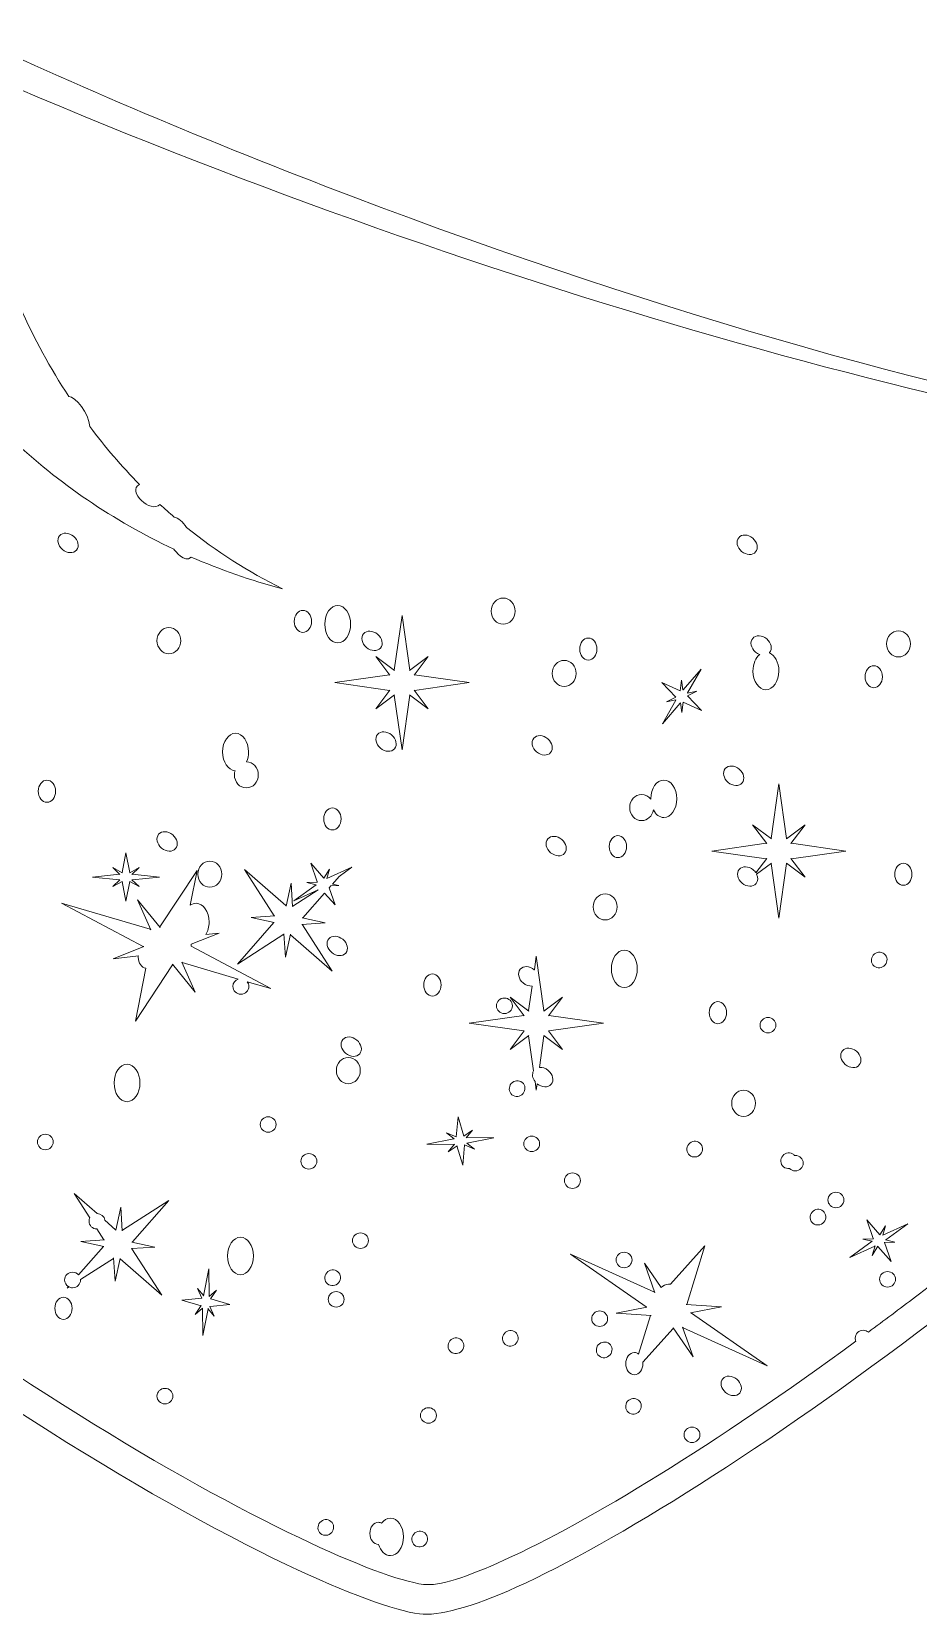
# Model space of a CAD drawing. Header units: millimetres. Extents: x 4 to 54.2, y 0 to 64.9.
# Drawn here: x 21.48 to 38.65, y 0 to 30.71 of the extents above; entities that cross this region are included whole.
import ezdxf

# ---------------------------------------------------------------- set-up
doc = ezdxf.new("R2010")
doc.units = ezdxf.units.MM

msp = doc.modelspace()

# ---------------------------------------------------------------- linework, layer by layer
at = {"color": 18, "linetype": 'Continuous', "lineweight": 9, "true_color": 0x000000}
for points in [[(28.416, 18.24), (28.143, 18.603), (28.507, 18.33), (28.501, 18.339), (28.651, 19.395), (28.801, 18.339), (28.796, 18.33), (29.16, 18.603), (28.886, 18.24), (28.895, 18.245), (29.951, 18.095), (28.895, 17.945), (28.886, 17.951), (29.16, 17.587), (28.796, 17.86), (28.801, 17.851), (28.651, 16.795), (28.501, 17.851), (28.507, 17.86), (28.143, 17.587), (28.416, 17.951), (28.408, 17.945), (27.351, 18.095), (28.408, 18.245), (28.416, 18.24)], [(34.041, 17.935), (34.065, 18.14), (34.093, 17.953), (34.094, 17.957), (34.443, 18.358), (34.183, 17.895), (34.179, 17.893), (34.364, 17.929), (34.179, 17.837), (34.183, 17.837), (34.451, 17.557), (34.097, 17.715), (34.096, 17.719), (34.072, 17.514), (34.043, 17.701), (34.042, 17.696), (33.694, 17.295), (33.954, 17.758), (33.958, 17.761), (33.772, 17.724), (33.957, 17.816), (33.953, 17.816), (33.685, 18.096), (34.04, 17.939), (34.041, 17.935)], [(23.184, 14.379), (23.047, 14.51), (23.229, 14.412), (23.226, 14.415), (23.301, 14.795), (23.376, 14.415), (23.374, 14.412), (23.556, 14.51), (23.419, 14.379), (23.423, 14.381), (23.951, 14.327), (23.423, 14.273), (23.419, 14.275), (23.556, 14.144), (23.374, 14.242), (23.376, 14.239), (23.301, 13.858), (23.226, 14.239), (23.229, 14.242), (23.047, 14.144), (23.184, 14.275), (23.18, 14.273), (22.651, 14.327), (23.18, 14.381), (23.184, 14.379)], [(27.15, 14.018), (26.729, 13.537), (26.719, 13.535), (27.164, 13.438), (26.71, 13.407), (26.72, 13.404), (27.296, 12.507), (26.492, 13.208), (26.491, 13.218), (26.394, 12.774), (26.363, 13.228), (26.36, 13.218), (25.462, 12.642), (26.164, 13.445), (26.174, 13.447), (25.73, 13.544), (26.184, 13.575), (26.174, 13.578), (25.598, 14.476), (26.401, 13.774), (26.403, 13.764), (26.5, 14.208), (26.53, 13.754), (26.534, 13.764), (27.027, 14.081), (26.555, 13.868), (26.985, 14.179), (26.989, 14.18), (26.806, 14.225), (27.012, 14.231), (27.008, 14.232), (26.883, 14.599), (27.138, 14.307), (27.137, 14.303), (27.245, 14.48), (27.193, 14.298), (27.196, 14.302), (27.68, 14.519), (27.43, 14.339), (27.303, 14.193), (27.429, 14.163), (27.272, 14.158), (27.239, 14.119), (27.352, 13.788), (27.15, 14.018)], [(29.659, 9.254), (29.51, 9.371), (29.701, 9.291), (29.698, 9.293), (29.735, 9.679), (29.847, 9.308), (29.845, 9.305), (30.016, 9.42), (29.893, 9.277), (29.897, 9.279), (30.428, 9.277), (29.908, 9.172), (29.903, 9.173), (30.052, 9.056), (29.861, 9.136), (29.864, 9.133), (29.827, 8.747), (29.715, 9.119), (29.717, 9.122), (29.546, 9.006), (29.669, 9.15), (29.665, 9.148), (29.134, 9.15), (29.655, 9.255), (29.659, 9.254)], [(37.762, 7.269), (37.578, 7.314), (37.784, 7.32), (37.781, 7.321), (37.655, 7.688), (37.91, 7.396), (37.91, 7.392), (38.018, 7.569), (37.965, 7.387), (37.968, 7.391), (38.452, 7.609), (38.022, 7.297), (38.017, 7.297), (38.201, 7.252), (37.994, 7.246), (37.998, 7.244), (38.124, 6.877), (37.869, 7.169), (37.869, 7.173), (37.761, 6.997), (37.814, 7.179), (37.811, 7.175), (37.327, 6.957), (37.757, 7.269), (37.762, 7.269)], [(24.772, 6.168), (24.69, 6.357), (24.808, 6.21), (24.807, 6.214), (24.907, 6.735), (24.915, 6.205), (24.912, 6.201), (25.055, 6.325), (24.941, 6.153), (24.944, 6.155), (25.317, 6.047), (24.931, 6.006), (24.928, 6.008), (25.01, 5.819), (24.891, 5.966), (24.893, 5.962), (24.793, 5.441), (24.785, 5.971), (24.788, 5.976), (24.645, 5.851), (24.759, 6.023), (24.756, 6.021), (24.383, 6.129), (24.769, 6.17), (24.772, 6.168)]]:
    msp.add_lwpolyline(points, close=True, dxfattribs=at)
for points, knots in [([(54.172, 47.928), (54.147, 39.231), (54.164, 37.19), (53.847, 24.97), (53.783, 22.513), (52.481, 19.761), (50.482, 17.011), (47.528, 12.945), (43.056, 8.868), (38.944, 5.735), (35.741, 3.293), (32.755, 1.424), (30.875, 0.571), (30.005, 0.176), (29.348, 0.003), (28.991, 0.05), (28.501, 0.114), (27.594, 0.441), (26.407, 1.008), (23.715, 2.295), (19.533, 4.821), (15.533, 8.164), (9.787, 12.966), (4.436, 19.456), (4.333, 26.362), (4.163, 37.85), (4.151, 44.644), (3.986, 53.78), (3.979, 54.192), (4.154, 54.686), (4.515, 55.226), (5.009, 55.967), (5.855, 56.817), (6.993, 57.696), (11.337, 61.049), (19.966, 64.874), (29.029, 64.832), (37.429, 64.794), (46.36, 61.01), (50.958, 57.684), (52.161, 56.813), (53.071, 55.971), (53.607, 55.235), (54, 54.694), (54.196, 54.199), (54.194, 53.784), (54.184, 51.606), (54.177, 49.762), (54.173, 48.146), (54.201, 48.075), (54.2, 47.997), (54.172, 47.928)], [0, 0, 0, 0, 1, 1, 1, 2, 2, 2, 3, 3, 3, 4, 4, 4, 5, 5, 5, 6, 6, 6, 7, 7, 7, 8, 8, 8, 9, 9, 9, 10, 10, 10, 11, 11, 11, 12, 12, 12, 13, 13, 13, 14, 14, 14, 15, 15, 15, 16, 16, 16, 17, 17, 17, 17]), ([(53.375, 29.099), (53.585, 37.82), (53.575, 40.326), (53.597, 47.961), (52.67, 49.071), (44.08, 58.85), (29.09, 58.846), (13.964, 58.842), (5.441, 48.495), (4.658, 47.503), (4.715, 43.135), (4.751, 38.942), (4.809, 33.94), (4.812, 33.941), (4.815, 33.941), (4.819, 33.941), (4.911, 33.941), (4.986, 33.845), (4.986, 33.726), (4.986, 33.608), (4.911, 33.512), (4.819, 33.512), (4.819, 33.512), (4.814, 33.512), (4.814, 33.512), (4.825, 32.589), (4.837, 31.639), (4.849, 30.655), (4.892, 30.767), (4.975, 30.843), (5.069, 30.843), (5.208, 30.843), (5.32, 30.68), (5.32, 30.48), (5.32, 30.28), (5.208, 30.117), (5.069, 30.117), (4.978, 30.117), (4.898, 30.188), (4.854, 30.293), (4.871, 29.045), (4.889, 27.741), (4.909, 26.37), (5.009, 19.619), (10.284, 13.3), (15.902, 8.605), (16.27, 8.298), (16.639, 7.997), (17.009, 7.704), (16.986, 7.759), (16.973, 7.823), (16.973, 7.892), (16.973, 8.092), (17.085, 8.255), (17.224, 8.255), (17.362, 8.255), (17.475, 8.092), (17.475, 7.892), (17.475, 7.695), (17.366, 7.535), (17.231, 7.529), (20.762, 4.757), (24.29, 2.658), (26.656, 1.527), (27.764, 0.997), (28.608, 0.681), (29.066, 0.621), (29.365, 0.581), (29.906, 0.763), (30.637, 1.095), (32.265, 1.834), (34.73, 3.346), (37.445, 5.333), (37.436, 5.352), (37.431, 5.373), (37.431, 5.395), (37.431, 5.478), (37.5, 5.545), (37.586, 5.545), (37.624, 5.545), (37.658, 5.532), (37.685, 5.51), (37.986, 5.732), (38.29, 5.96), (38.596, 6.192), (39.471, 6.86), (40.364, 7.57), (41.254, 8.314), (41.233, 8.34), (41.22, 8.373), (41.22, 8.408), (41.22, 8.491), (41.289, 8.558), (41.374, 8.558), (41.419, 8.558), (41.459, 8.54), (41.487, 8.51), (44.655, 11.18), (47.777, 14.267), (50.016, 17.349), (51.936, 19.991), (53.21, 22.625), (53.271, 24.985), (53.31, 26.494), (53.345, 27.847), (53.374, 29.078), (53.374, 29.078), (52.448, 28.722), (52.448, 28.722), (52.448, 28.722), (52.439, 28.725), (52.439, 28.725), (52.439, 28.725), (52.786, 28.432), (52.786, 28.432), (52.786, 28.432), (52.371, 28.617), (52.371, 28.617), (52.371, 28.617), (52.378, 28.61), (52.378, 28.61), (52.378, 28.61), (52.468, 27.547), (52.468, 27.547), (52.468, 27.547), (52.085, 28.543), (52.085, 28.543), (52.085, 28.543), (52.089, 28.552), (52.089, 28.552), (52.089, 28.552), (51.795, 28.205), (51.795, 28.205), (51.795, 28.205), (51.98, 28.62), (51.98, 28.62), (51.98, 28.62), (51.973, 28.613), (51.973, 28.613), (51.973, 28.613), (50.91, 28.523), (50.91, 28.523), (50.91, 28.523), (51.906, 28.906), (51.906, 28.906), (51.906, 28.906), (51.916, 28.902), (51.916, 28.902), (51.916, 28.902), (51.568, 29.196), (51.568, 29.196), (51.568, 29.196), (51.984, 29.011), (51.984, 29.011), (51.984, 29.011), (51.977, 29.018), (51.977, 29.018), (51.977, 29.018), (51.887, 30.081), (51.887, 30.081), (51.887, 30.081), (52.269, 29.085), (52.269, 29.085), (52.269, 29.085), (52.266, 29.075), (52.266, 29.075), (52.266, 29.075), (52.559, 29.423), (52.559, 29.423), (52.559, 29.423), (52.374, 29.007), (52.374, 29.007), (52.374, 29.007), (52.381, 29.015), (52.381, 29.015), (52.381, 29.015), (53.375, 29.099), (53.375, 29.099)], [0, 0, 0, 0, 1, 1, 1, 2, 2, 2, 3, 3, 3, 4, 4, 4, 5, 5, 5, 6, 6, 6, 7, 7, 7, 8, 8, 8, 9, 9, 9, 10, 10, 10, 11, 11, 11, 12, 12, 12, 13, 13, 13, 14, 14, 14, 15, 15, 15, 16, 16, 16, 17, 17, 17, 18, 18, 18, 19, 19, 19, 20, 20, 20, 21, 21, 21, 22, 22, 22, 23, 23, 23, 24, 24, 24, 25, 25, 25, 26, 26, 26, 27, 27, 27, 28, 28, 28, 29, 29, 29, 30, 30, 30, 31, 31, 31, 32, 32, 32, 33, 33, 33, 34, 34, 34, 35, 35, 35, 36, 36, 36, 37, 37, 37, 38, 38, 38, 39, 39, 39, 40, 40, 40, 41, 41, 41, 42, 42, 42, 43, 43, 43, 44, 44, 44, 45, 45, 45, 46, 46, 46, 47, 47, 47, 48, 48, 48, 49, 49, 49, 50, 50, 50, 51, 51, 51, 52, 52, 52, 53, 53, 53, 54, 54, 54, 55, 55, 55, 56, 56, 56, 57, 57, 57, 58, 58, 58, 59, 59, 59, 59]), ([(17.221, 31.419), (14.736, 32.622), (12.49, 33.864), (10.65, 35.092), (6.186, 38.068), (6.12, 39.771), (6.196, 40.418), (6.325, 41.512), (7.577, 41.728), (7.828, 41.79), (7.971, 41.825), (9.614, 41.738), (9.876, 41.621), (8.768, 41.493), (7.547, 41.481), (7.168, 40.481), (6.518, 38.771), (10.628, 35.505), (17.226, 32.12), (17.229, 32.213), (17.234, 32.307), (17.24, 32.4), (17.161, 32.525), (17.212, 32.648), (17.262, 32.706), (17.472, 35.152), (18.436, 36.985), (18.614, 37.324), (18.53, 37.62), (18.726, 38.105), (19.171, 38.275), (20.679, 40.598), (22.932, 42.321), (25.513, 43.205), (25.571, 43.283), (25.95, 43.798), (26.602, 43.522), (26.875, 43.589), (27.152, 43.646), (27.431, 43.694), (27.431, 43.694), (27.329, 43.947), (27.329, 43.947), (27.329, 43.947), (27.456, 43.784), (27.456, 43.784), (27.455, 43.795), (27.454, 43.806), (27.454, 43.817), (27.454, 43.936), (27.529, 44.032), (27.622, 44.032), (27.714, 44.032), (27.789, 43.936), (27.789, 43.817), (27.789, 43.793), (27.786, 43.77), (27.78, 43.749), (27.87, 43.762), (27.961, 43.774), (28.051, 43.784), (28.438, 43.4), (28.717, 43.648), (28.599, 43.837), (28.599, 43.837), (28.667, 43.842), (28.667, 43.842), (28.667, 43.842), (28.659, 43.95), (28.659, 43.95), (28.659, 43.95), (28.656, 43.941), (28.656, 43.941), (28.656, 43.941), (28.458, 43.813), (28.458, 43.813), (28.346, 43.805), (28.236, 43.795), (28.125, 43.784), (28.125, 43.784), (28.46, 44.168), (28.46, 44.168), (28.46, 44.168), (28.47, 44.169), (28.47, 44.169), (28.47, 44.169), (28.026, 44.266), (28.026, 44.266), (28.026, 44.266), (28.48, 44.297), (28.48, 44.297), (28.48, 44.297), (28.47, 44.3), (28.47, 44.3), (28.47, 44.3), (27.894, 45.198), (27.894, 45.198), (27.894, 45.198), (28.697, 44.496), (28.697, 44.496), (28.697, 44.496), (28.699, 44.486), (28.699, 44.486), (28.699, 44.486), (28.796, 44.93), (28.796, 44.93), (28.796, 44.93), (28.826, 44.476), (28.826, 44.476), (28.826, 44.476), (28.829, 44.486), (28.829, 44.486), (28.829, 44.486), (29.727, 45.062), (29.727, 45.062), (29.727, 45.062), (29.025, 44.259), (29.025, 44.259), (29.025, 44.259), (29.015, 44.257), (29.015, 44.257), (29.015, 44.257), (29.46, 44.16), (29.46, 44.16), (29.46, 44.16), (29.006, 44.13), (29.006, 44.13), (29.006, 44.13), (29.016, 44.127), (29.016, 44.127), (29.016, 44.127), (29.182, 43.867), (29.182, 43.867), (29.654, 43.88), (30.129, 43.865), (30.606, 43.823), (30.612, 43.839), (30.621, 43.854), (30.633, 43.868), (30.687, 43.933), (30.783, 43.943), (30.847, 43.89), (30.877, 43.864), (30.894, 43.83), (30.898, 43.793), (31.403, 43.736), (31.91, 43.647), (32.416, 43.525), (32.411, 43.566), (32.423, 43.609), (32.452, 43.644), (32.507, 43.709), (32.603, 43.719), (32.667, 43.666), (32.728, 43.614), (32.736, 43.522), (32.687, 43.457), (32.687, 43.457), (32.697, 43.454), (32.697, 43.454), (32.697, 43.454), (32.685, 43.455), (32.685, 43.455), (32.685, 43.455), (32.682, 43.451), (32.682, 43.451), (32.659, 43.424), (32.63, 43.407), (32.599, 43.399), (32.552, 43.412), (32.505, 43.425), (32.458, 43.438), (32.45, 43.447), (32.442, 43.456), (32.436, 43.467), (31.53, 43.499), (30.621, 43.404), (29.73, 43.193), (28.996, 43.02), (28.275, 42.768), (27.578, 42.445), (27.345, 42.009), (27.048, 41.827), (26.585, 41.927), (26.494, 41.873), (26.403, 41.819), (26.312, 41.763), (26.094, 41.407), (25.724, 41.344), (25.665, 41.334), (25.598, 41.286), (25.53, 41.237), (25.463, 41.188), (25.604, 40.833), (25.12, 40.445), (24.799, 40.663), (24.214, 40.168), (23.667, 39.615), (23.169, 39.011), (23.136, 39.106), (23.051, 39.011), (22.986, 38.927), (22.908, 38.826), (22.967, 38.432), (22.697, 38.404), (22.502, 38.137), (22.315, 37.86), (22.139, 37.576), (22.409, 37.294), (22.244, 36.626), (21.561, 36.544), (21.228, 35.883), (20.947, 35.184), (20.724, 34.453), (20.99, 33.868), (20.624, 33.979), (20.593, 33.993), (20.424, 33.358), (20.306, 32.722), (20.234, 32.09), (20.073, 31.737), (19.98, 31.268), (19.956, 30.781), (22.319, 29.669), (24.918, 28.566), (27.672, 27.52), (39.937, 22.863), (50.663, 21.109), (51.611, 23.605), (52.512, 25.975), (44.274, 31.331), (32.941, 35.852), (35.075, 35.002), (38.303, 33.643), (41.716, 31.889), (42.107, 31.687), (50.045, 27.765), (51.544, 24.826), (52.315, 23.313), (51.361, 21.961), (46.152, 22.428), (39.499, 23.024), (28.733, 26.262), (19.964, 30.149), (19.998, 29.685), (20.097, 29.241), (20.26, 28.905), (20.354, 28.189), (20.506, 27.49), (20.712, 26.816), (20.779, 26.878), (21.359, 25.529), (21.252, 25.368), (21.522, 24.762), (21.837, 24.184), (22.194, 23.64), (22.32, 23.636), (22.584, 23.312), (22.602, 23.058), (22.899, 22.661), (23.22, 22.286), (23.562, 21.936), (23.313, 21.81), (23.786, 21.36), (23.961, 21.548), (24.052, 21.465), (24.143, 21.384), (24.236, 21.304), (24.313, 21.287), (24.402, 21.213), (24.477, 21.103), (25.051, 20.639), (25.672, 20.239), (26.333, 19.914), (25.72, 20.077), (25.13, 20.283), (24.566, 20.528), (24.435, 20.401), (24.249, 20.655), (24.231, 20.68), (23.052, 21.234), (21.992, 21.963), (21.074, 22.824), (21.24, 23.186), (21.069, 23.368), (20.786, 23.103), (20.648, 23.241), (20.515, 23.381), (20.385, 23.525), (20.194, 23.639), (20.124, 23.805), (20.111, 23.837), (19.887, 24.101), (19.674, 24.375), (19.474, 24.656), (19.197, 24.759), (19.135, 25.12), (19.126, 25.172), (18.604, 25.991), (18.18, 26.871), (17.865, 27.792), (17.796, 27.994), (17.847, 27.814), (17.705, 28.295), (17.673, 28.404), (17.643, 28.514), (17.614, 28.623), (17.614, 28.623), (16.968, 29.446), (16.968, 29.446), (16.968, 29.446), (16.968, 29.457), (16.968, 29.457), (16.968, 29.457), (16.79, 29.038), (16.79, 29.038), (16.79, 29.038), (16.844, 29.49), (16.844, 29.49), (16.844, 29.49), (16.839, 29.481), (16.839, 29.481), (16.839, 29.481), (15.85, 29.081), (15.85, 29.081), (15.85, 29.081), (16.689, 29.74), (16.689, 29.74), (16.689, 29.74), (16.699, 29.74), (16.699, 29.74), (16.699, 29.74), (16.281, 29.918), (16.281, 29.918), (16.281, 29.918), (16.732, 29.863), (16.732, 29.863), (16.732, 29.863), (16.723, 29.868), (16.723, 29.868), (16.723, 29.868), (16.324, 30.858), (16.324, 30.858), (16.324, 30.858), (16.983, 30.019), (16.983, 30.019), (16.983, 30.019), (16.983, 30.008), (16.983, 30.008), (16.983, 30.008), (17.16, 30.427), (17.16, 30.427), (17.16, 30.427), (17.106, 29.976), (17.106, 29.976), (17.106, 29.976), (17.111, 29.984), (17.111, 29.984), (17.111, 29.984), (17.327, 30.072), (17.327, 30.072), (17.266, 30.516), (17.231, 30.966), (17.221, 31.419)], [0, 0, 0, 0, 1, 1, 1, 2, 2, 2, 3, 3, 3, 4, 4, 4, 5, 5, 5, 6, 6, 6, 7, 7, 7, 8, 8, 8, 9, 9, 9, 10, 10, 10, 11, 11, 11, 12, 12, 12, 13, 13, 13, 14, 14, 14, 15, 15, 15, 16, 16, 16, 17, 17, 17, 18, 18, 18, 19, 19, 19, 20, 20, 20, 21, 21, 21, 22, 22, 22, 23, 23, 23, 24, 24, 24, 25, 25, 25, 26, 26, 26, 27, 27, 27, 28, 28, 28, 29, 29, 29, 30, 30, 30, 31, 31, 31, 32, 32, 32, 33, 33, 33, 34, 34, 34, 35, 35, 35, 36, 36, 36, 37, 37, 37, 38, 38, 38, 39, 39, 39, 40, 40, 40, 41, 41, 41, 42, 42, 42, 43, 43, 43, 44, 44, 44, 45, 45, 45, 46, 46, 46, 47, 47, 47, 48, 48, 48, 49, 49, 49, 50, 50, 50, 51, 51, 51, 52, 52, 52, 53, 53, 53, 54, 54, 54, 55, 55, 55, 56, 56, 56, 57, 57, 57, 58, 58, 58, 59, 59, 59, 60, 60, 60, 61, 61, 61, 62, 62, 62, 63, 63, 63, 64, 64, 64, 65, 65, 65, 66, 66, 66, 67, 67, 67, 68, 68, 68, 69, 69, 69, 70, 70, 70, 71, 71, 71, 72, 72, 72, 73, 73, 73, 74, 74, 74, 75, 75, 75, 76, 76, 76, 77, 77, 77, 78, 78, 78, 79, 79, 79, 80, 80, 80, 81, 81, 81, 82, 82, 82, 83, 83, 83, 84, 84, 84, 85, 85, 85, 86, 86, 86, 87, 87, 87, 88, 88, 88, 89, 89, 89, 90, 90, 90, 91, 91, 91, 92, 92, 92, 93, 93, 93, 94, 94, 94, 95, 95, 95, 96, 96, 96, 97, 97, 97, 98, 98, 98, 99, 99, 99, 100, 100, 100, 101, 101, 101, 102, 102, 102, 103, 103, 103, 104, 104, 104, 105, 105, 105, 106, 106, 106, 107, 107, 107, 108, 108, 108, 109, 109, 109, 110, 110, 110, 111, 111, 111, 112, 112, 112, 113, 113, 113, 114, 114, 114, 115, 115, 115, 116, 116, 116, 117, 117, 117, 118, 118, 118, 119, 119, 119, 120, 120, 120, 121, 121, 121, 121]), ([(22.016, 20.94), (22.075, 21.011), (22.197, 21.006), (22.288, 20.93), (22.378, 20.854), (22.404, 20.734), (22.344, 20.664), (22.285, 20.593), (22.163, 20.598), (22.072, 20.674), (21.982, 20.75), (21.956, 20.869), (22.016, 20.94)], [0, 0, 0, 0, 1, 1, 1, 2, 2, 2, 3, 3, 3, 4, 4, 4, 4]), ([(35.173, 20.904), (35.232, 20.975), (35.354, 20.97), (35.445, 20.894), (35.535, 20.818), (35.561, 20.699), (35.501, 20.628), (35.442, 20.557), (35.32, 20.562), (35.229, 20.638), (35.139, 20.714), (35.113, 20.834), (35.173, 20.904)], [0, 0, 0, 0, 1, 1, 1, 2, 2, 2, 3, 3, 3, 4, 4, 4, 4]), ([(30.61, 19.734), (30.738, 19.734), (30.842, 19.62), (30.842, 19.48), (30.842, 19.34), (30.738, 19.226), (30.61, 19.226), (30.482, 19.226), (30.378, 19.34), (30.378, 19.48), (30.378, 19.62), (30.482, 19.734), (30.61, 19.734)], [0, 0, 0, 0, 1, 1, 1, 2, 2, 2, 3, 3, 3, 4, 4, 4, 4]), ([(26.729, 19.495), (26.822, 19.495), (26.897, 19.399), (26.897, 19.281), (26.897, 19.162), (26.822, 19.066), (26.729, 19.066), (26.637, 19.066), (26.562, 19.162), (26.562, 19.281), (26.562, 19.399), (26.637, 19.495), (26.729, 19.495)], [0, 0, 0, 0, 1, 1, 1, 2, 2, 2, 3, 3, 3, 4, 4, 4, 4]), ([(27.404, 19.59), (27.543, 19.59), (27.655, 19.428), (27.655, 19.227), (27.655, 19.027), (27.543, 18.865), (27.404, 18.865), (27.266, 18.865), (27.154, 19.027), (27.154, 19.227), (27.154, 19.428), (27.266, 19.59), (27.404, 19.59)], [0, 0, 0, 0, 1, 1, 1, 2, 2, 2, 3, 3, 3, 4, 4, 4, 4]), ([(24.134, 19.162), (24.262, 19.162), (24.366, 19.048), (24.366, 18.908), (24.366, 18.768), (24.262, 18.654), (24.134, 18.654), (24.006, 18.654), (23.903, 18.768), (23.903, 18.908), (23.903, 19.048), (24.006, 19.162), (24.134, 19.162)], [0, 0, 0, 0, 1, 1, 1, 2, 2, 2, 3, 3, 3, 4, 4, 4, 4]), ([(27.906, 19.042), (27.965, 19.113), (28.087, 19.109), (28.178, 19.032), (28.268, 18.956), (28.294, 18.837), (28.234, 18.766), (28.175, 18.696), (28.053, 18.7), (27.962, 18.776), (27.872, 18.853), (27.846, 18.972), (27.906, 19.042)], [0, 0, 0, 0, 1, 1, 1, 2, 2, 2, 3, 3, 3, 4, 4, 4, 4]), ([(38.268, 19.099), (38.396, 19.099), (38.5, 18.986), (38.5, 18.846), (38.5, 18.706), (38.396, 18.592), (38.268, 18.592), (38.141, 18.592), (38.037, 18.706), (38.037, 18.846), (38.037, 18.986), (38.141, 19.099), (38.268, 19.099)], [0, 0, 0, 0, 1, 1, 1, 2, 2, 2, 3, 3, 3, 4, 4, 4, 4]), ([(32.26, 18.959), (32.352, 18.959), (32.427, 18.863), (32.427, 18.744), (32.427, 18.626), (32.352, 18.53), (32.26, 18.53), (32.168, 18.53), (32.093, 18.626), (32.093, 18.744), (32.093, 18.863), (32.168, 18.959), (32.26, 18.959)], [0, 0, 0, 0, 1, 1, 1, 2, 2, 2, 3, 3, 3, 4, 4, 4, 4]), ([(35.581, 18.64), (35.553, 18.65), (35.525, 18.665), (35.5, 18.686), (35.409, 18.763), (35.384, 18.882), (35.444, 18.953), (35.503, 19.023), (35.625, 19.019), (35.715, 18.942), (35.806, 18.866), (35.831, 18.747), (35.772, 18.676), (35.772, 18.676), (35.767, 18.67), (35.767, 18.67), (35.873, 18.628), (35.951, 18.487), (35.951, 18.32), (35.951, 18.12), (35.839, 17.957), (35.7, 17.957), (35.562, 17.957), (35.449, 18.12), (35.449, 18.32), (35.449, 18.458), (35.503, 18.578), (35.581, 18.64)], [0, 0, 0, 0, 1, 1, 1, 2, 2, 2, 3, 3, 3, 4, 4, 4, 5, 5, 5, 6, 6, 6, 7, 7, 7, 8, 8, 8, 9, 9, 9, 9]), ([(31.793, 18.527), (31.921, 18.527), (32.025, 18.414), (32.025, 18.274), (32.025, 18.134), (31.921, 18.02), (31.793, 18.02), (31.665, 18.02), (31.561, 18.134), (31.561, 18.274), (31.561, 18.414), (31.665, 18.527), (31.793, 18.527)], [0, 0, 0, 0, 1, 1, 1, 2, 2, 2, 3, 3, 3, 4, 4, 4, 4]), ([(37.79, 18.423), (37.883, 18.423), (37.958, 18.327), (37.958, 18.208), (37.958, 18.09), (37.883, 17.994), (37.79, 17.994), (37.698, 17.994), (37.623, 18.09), (37.623, 18.208), (37.623, 18.327), (37.698, 18.423), (37.79, 18.423)], [0, 0, 0, 0, 1, 1, 1, 2, 2, 2, 3, 3, 3, 4, 4, 4, 4]), ([(25.64, 16.562), (25.765, 16.559), (25.866, 16.447), (25.866, 16.309), (25.866, 16.169), (25.762, 16.055), (25.634, 16.055), (25.506, 16.055), (25.403, 16.169), (25.403, 16.309), (25.403, 16.337), (25.407, 16.364), (25.415, 16.389), (25.281, 16.398), (25.175, 16.557), (25.175, 16.752), (25.175, 16.952), (25.287, 17.115), (25.426, 17.115), (25.564, 17.115), (25.677, 16.952), (25.677, 16.752), (25.677, 16.682), (25.663, 16.617), (25.64, 16.562)], [0, 0, 0, 0, 1, 1, 1, 2, 2, 2, 3, 3, 3, 4, 4, 4, 5, 5, 5, 6, 6, 6, 7, 7, 7, 8, 8, 8, 8]), ([(28.177, 17.091), (28.236, 17.161), (28.358, 17.157), (28.448, 17.081), (28.539, 17.004), (28.564, 16.885), (28.505, 16.814), (28.446, 16.744), (28.324, 16.748), (28.233, 16.825), (28.142, 16.901), (28.117, 17.02), (28.177, 17.091)], [0, 0, 0, 0, 1, 1, 1, 2, 2, 2, 3, 3, 3, 4, 4, 4, 4]), ([(31.202, 17.017), (31.261, 17.088), (31.383, 17.084), (31.474, 17.007), (31.564, 16.931), (31.59, 16.812), (31.53, 16.741), (31.471, 16.671), (31.349, 16.675), (31.258, 16.751), (31.168, 16.828), (31.143, 16.947), (31.202, 17.017)], [0, 0, 0, 0, 1, 1, 1, 2, 2, 2, 3, 3, 3, 4, 4, 4, 4]), ([(34.912, 16.428), (34.971, 16.499), (35.093, 16.495), (35.184, 16.418), (35.274, 16.342), (35.299, 16.223), (35.24, 16.152), (35.181, 16.082), (35.059, 16.086), (34.968, 16.162), (34.878, 16.238), (34.852, 16.358), (34.912, 16.428)], [0, 0, 0, 0, 1, 1, 1, 2, 2, 2, 3, 3, 3, 4, 4, 4, 4]), ([(21.771, 16.206), (21.864, 16.206), (21.939, 16.11), (21.939, 15.991), (21.939, 15.873), (21.864, 15.777), (21.771, 15.777), (21.679, 15.777), (21.604, 15.873), (21.604, 15.991), (21.604, 16.11), (21.679, 16.206), (21.771, 16.206)], [0, 0, 0, 0, 1, 1, 1, 2, 2, 2, 3, 3, 3, 4, 4, 4, 4]), ([(33.471, 15.837), (33.471, 15.837), (33.471, 15.845), (33.471, 15.845), (33.471, 16.045), (33.583, 16.208), (33.722, 16.208), (33.86, 16.208), (33.972, 16.045), (33.972, 15.845), (33.972, 15.644), (33.86, 15.482), (33.722, 15.482), (33.639, 15.482), (33.566, 15.539), (33.521, 15.628), (33.5, 15.51), (33.406, 15.421), (33.293, 15.421), (33.165, 15.421), (33.061, 15.534), (33.061, 15.674), (33.061, 15.814), (33.165, 15.928), (33.293, 15.928), (33.364, 15.928), (33.428, 15.893), (33.471, 15.837)], [0, 0, 0, 0, 1, 1, 1, 2, 2, 2, 3, 3, 3, 4, 4, 4, 5, 5, 5, 6, 6, 6, 7, 7, 7, 8, 8, 8, 9, 9, 9, 9]), ([(35.521, 14.382), (35.553, 14.318), (35.551, 14.248), (35.511, 14.2), (35.451, 14.13), (35.33, 14.134), (35.239, 14.211), (35.148, 14.287), (35.123, 14.406), (35.183, 14.477), (35.242, 14.547), (35.364, 14.543), (35.454, 14.467), (35.475, 14.449), (35.493, 14.429), (35.507, 14.408), (35.507, 14.408), (35.716, 14.687), (35.716, 14.687), (35.716, 14.687), (35.708, 14.682), (35.708, 14.682), (35.708, 14.682), (34.651, 14.832), (34.651, 14.832), (34.651, 14.832), (35.708, 14.982), (35.708, 14.982), (35.708, 14.982), (35.716, 14.977), (35.716, 14.977), (35.716, 14.977), (35.443, 15.34), (35.443, 15.34), (35.443, 15.34), (35.807, 15.067), (35.807, 15.067), (35.807, 15.067), (35.801, 15.076), (35.801, 15.076), (35.801, 15.076), (35.951, 16.132), (35.951, 16.132), (35.951, 16.132), (36.101, 15.076), (36.101, 15.076), (36.101, 15.076), (36.096, 15.067), (36.096, 15.067), (36.096, 15.067), (36.46, 15.34), (36.46, 15.34), (36.46, 15.34), (36.186, 14.977), (36.186, 14.977), (36.186, 14.977), (36.195, 14.982), (36.195, 14.982), (36.195, 14.982), (37.251, 14.832), (37.251, 14.832), (37.251, 14.832), (36.195, 14.682), (36.195, 14.682), (36.195, 14.682), (36.186, 14.687), (36.186, 14.687), (36.186, 14.687), (36.46, 14.324), (36.46, 14.324), (36.46, 14.324), (36.096, 14.597), (36.096, 14.597), (36.096, 14.597), (36.101, 14.588), (36.101, 14.588), (36.101, 14.588), (35.951, 13.532), (35.951, 13.532), (35.951, 13.532), (35.801, 14.588), (35.801, 14.588), (35.801, 14.588), (35.807, 14.597), (35.807, 14.597), (35.807, 14.597), (35.521, 14.382), (35.521, 14.382)], [0, 0, 0, 0, 1, 1, 1, 2, 2, 2, 3, 3, 3, 4, 4, 4, 5, 5, 5, 6, 6, 6, 7, 7, 7, 8, 8, 8, 9, 9, 9, 10, 10, 10, 11, 11, 11, 12, 12, 12, 13, 13, 13, 14, 14, 14, 15, 15, 15, 16, 16, 16, 17, 17, 17, 18, 18, 18, 19, 19, 19, 20, 20, 20, 21, 21, 21, 22, 22, 22, 23, 23, 23, 24, 24, 24, 25, 25, 25, 26, 26, 26, 27, 27, 27, 28, 28, 28, 29, 29, 29, 29]), ([(27.302, 15.669), (27.394, 15.669), (27.469, 15.573), (27.469, 15.455), (27.469, 15.337), (27.394, 15.24), (27.302, 15.24), (27.209, 15.24), (27.135, 15.337), (27.135, 15.455), (27.135, 15.573), (27.209, 15.669), (27.302, 15.669)], [0, 0, 0, 0, 1, 1, 1, 2, 2, 2, 3, 3, 3, 4, 4, 4, 4]), ([(23.935, 15.156), (23.994, 15.226), (24.116, 15.222), (24.207, 15.146), (24.297, 15.069), (24.323, 14.95), (24.263, 14.879), (24.204, 14.809), (24.082, 14.813), (23.991, 14.889), (23.901, 14.966), (23.876, 15.085), (23.935, 15.156)], [0, 0, 0, 0, 1, 1, 1, 2, 2, 2, 3, 3, 3, 4, 4, 4, 4]), ([(31.473, 15.066), (31.532, 15.136), (31.654, 15.132), (31.745, 15.056), (31.835, 14.979), (31.861, 14.86), (31.801, 14.79), (31.742, 14.719), (31.62, 14.723), (31.529, 14.8), (31.439, 14.876), (31.413, 14.995), (31.473, 15.066)], [0, 0, 0, 0, 1, 1, 1, 2, 2, 2, 3, 3, 3, 4, 4, 4, 4]), ([(32.832, 15.133), (32.925, 15.133), (33, 15.037), (33, 14.919), (33, 14.8), (32.925, 14.704), (32.832, 14.704), (32.74, 14.704), (32.665, 14.8), (32.665, 14.919), (32.665, 15.037), (32.74, 15.133), (32.832, 15.133)], [0, 0, 0, 0, 1, 1, 1, 2, 2, 2, 3, 3, 3, 4, 4, 4, 4]), ([(24.548, 13.78), (24.582, 13.805), (24.62, 13.819), (24.661, 13.819), (24.799, 13.819), (24.912, 13.656), (24.912, 13.456), (24.912, 13.362), (24.887, 13.277), (24.847, 13.213), (24.847, 13.213), (25.109, 13.241), (25.109, 13.241), (25.109, 13.241), (24.566, 13.026), (24.566, 13.026), (24.567, 13.014), (24.566, 13.002), (24.564, 12.99), (24.564, 12.99), (26.111, 12.165), (26.111, 12.165), (26.111, 12.165), (25.651, 12.3), (25.651, 12.3), (25.671, 12.275), (25.683, 12.243), (25.683, 12.208), (25.683, 12.126), (25.614, 12.058), (25.529, 12.058), (25.443, 12.058), (25.374, 12.126), (25.374, 12.208), (25.374, 12.275), (25.418, 12.331), (25.479, 12.351), (25.479, 12.351), (24.394, 12.67), (24.394, 12.67), (24.394, 12.67), (24.383, 12.681), (24.383, 12.681), (24.383, 12.681), (24.642, 12.098), (24.642, 12.098), (24.642, 12.098), (24.201, 12.637), (24.201, 12.637), (24.201, 12.637), (24.205, 12.624), (24.205, 12.624), (24.205, 12.624), (23.486, 11.532), (23.486, 11.532), (23.486, 11.532), (23.687, 12.56), (23.687, 12.56), (23.605, 12.574), (23.541, 12.664), (23.541, 12.773), (23.541, 12.782), (23.542, 12.791), (23.543, 12.799), (23.543, 12.799), (23.057, 12.746), (23.057, 12.746), (23.057, 12.746), (23.65, 12.981), (23.65, 12.981), (23.65, 12.981), (23.634, 12.981), (23.634, 12.981), (23.634, 12.981), (22.055, 13.823), (22.055, 13.823), (22.055, 13.823), (23.772, 13.318), (23.772, 13.318), (23.772, 13.318), (23.783, 13.306), (23.783, 13.306), (23.783, 13.306), (23.524, 13.889), (23.524, 13.889), (23.524, 13.889), (23.965, 13.35), (23.965, 13.35), (23.965, 13.35), (23.961, 13.363), (23.961, 13.363), (23.961, 13.363), (24.68, 14.455), (24.68, 14.455), (24.68, 14.455), (24.548, 13.78), (24.548, 13.78)], [0, 0, 0, 0, 1, 1, 1, 2, 2, 2, 3, 3, 3, 4, 4, 4, 5, 5, 5, 6, 6, 6, 7, 7, 7, 8, 8, 8, 9, 9, 9, 10, 10, 10, 11, 11, 11, 12, 12, 12, 13, 13, 13, 14, 14, 14, 15, 15, 15, 16, 16, 16, 17, 17, 17, 18, 18, 18, 19, 19, 19, 20, 20, 20, 21, 21, 21, 22, 22, 22, 23, 23, 23, 24, 24, 24, 25, 25, 25, 26, 26, 26, 27, 27, 27, 28, 28, 28, 29, 29, 29, 30, 30, 30, 31, 31, 31, 32, 32, 32, 32]), ([(24.927, 14.637), (25.055, 14.637), (25.159, 14.524), (25.159, 14.384), (25.159, 14.243), (25.055, 14.13), (24.927, 14.13), (24.799, 14.13), (24.695, 14.243), (24.695, 14.384), (24.695, 14.524), (24.799, 14.637), (24.927, 14.637)], [0, 0, 0, 0, 1, 1, 1, 2, 2, 2, 3, 3, 3, 4, 4, 4, 4]), ([(38.363, 14.597), (38.455, 14.597), (38.53, 14.501), (38.53, 14.382), (38.53, 14.264), (38.455, 14.168), (38.363, 14.168), (38.271, 14.168), (38.196, 14.264), (38.196, 14.382), (38.196, 14.501), (38.271, 14.597), (38.363, 14.597)], [0, 0, 0, 0, 1, 1, 1, 2, 2, 2, 3, 3, 3, 4, 4, 4, 4]), ([(32.586, 14.003), (32.713, 14.003), (32.817, 13.889), (32.817, 13.749), (32.817, 13.609), (32.713, 13.496), (32.586, 13.496), (32.458, 13.496), (32.354, 13.609), (32.354, 13.749), (32.354, 13.889), (32.458, 14.003), (32.586, 14.003)], [0, 0, 0, 0, 1, 1, 1, 2, 2, 2, 3, 3, 3, 4, 4, 4, 4]), ([(27.231, 13.131), (27.291, 13.201), (27.412, 13.197), (27.503, 13.121), (27.594, 13.044), (27.619, 12.925), (27.56, 12.854), (27.5, 12.784), (27.378, 12.788), (27.288, 12.865), (27.197, 12.941), (27.172, 13.06), (27.231, 13.131)], [0, 0, 0, 0, 1, 1, 1, 2, 2, 2, 3, 3, 3, 4, 4, 4, 4]), ([(32.957, 12.911), (33.095, 12.911), (33.208, 12.749), (33.208, 12.549), (33.208, 12.348), (33.095, 12.186), (32.957, 12.186), (32.818, 12.186), (32.706, 12.348), (32.706, 12.549), (32.706, 12.749), (32.818, 12.911), (32.957, 12.911)], [0, 0, 0, 0, 1, 1, 1, 2, 2, 2, 3, 3, 3, 4, 4, 4, 4]), ([(31.169, 12.216), (31.114, 12.211), (31.05, 12.231), (30.997, 12.275), (30.907, 12.352), (30.881, 12.471), (30.941, 12.542), (31, 12.612), (31.122, 12.608), (31.213, 12.531), (31.213, 12.531), (31.214, 12.531), (31.214, 12.531), (31.214, 12.531), (31.251, 12.795), (31.251, 12.795), (31.251, 12.795), (31.401, 11.739), (31.401, 11.739), (31.401, 11.739), (31.396, 11.73), (31.396, 11.73), (31.396, 11.73), (31.76, 12.003), (31.76, 12.003), (31.76, 12.003), (31.486, 11.64), (31.486, 11.64), (31.486, 11.64), (31.495, 11.645), (31.495, 11.645), (31.495, 11.645), (32.551, 11.495), (32.551, 11.495), (32.551, 11.495), (31.495, 11.345), (31.495, 11.345), (31.495, 11.345), (31.486, 11.351), (31.486, 11.351), (31.486, 11.351), (31.76, 10.987), (31.76, 10.987), (31.76, 10.987), (31.396, 11.26), (31.396, 11.26), (31.396, 11.26), (31.401, 11.251), (31.401, 11.251), (31.401, 11.251), (31.315, 10.64), (31.315, 10.64), (31.369, 10.644), (31.432, 10.624), (31.484, 10.58), (31.574, 10.504), (31.6, 10.384), (31.54, 10.314), (31.481, 10.243), (31.36, 10.248), (31.27, 10.323), (31.27, 10.323), (31.251, 10.195), (31.251, 10.195), (31.251, 10.195), (31.227, 10.367), (31.227, 10.367), (31.177, 10.432), (31.165, 10.512), (31.198, 10.57), (31.198, 10.57), (31.101, 11.251), (31.101, 11.251), (31.101, 11.251), (31.107, 11.26), (31.107, 11.26), (31.107, 11.26), (30.743, 10.987), (30.743, 10.987), (30.743, 10.987), (31.016, 11.351), (31.016, 11.351), (31.016, 11.351), (31.008, 11.345), (31.008, 11.345), (31.008, 11.345), (29.951, 11.495), (29.951, 11.495), (29.951, 11.495), (31.008, 11.645), (31.008, 11.645), (31.008, 11.645), (31.016, 11.64), (31.016, 11.64), (31.016, 11.64), (30.743, 12.003), (30.743, 12.003), (30.743, 12.003), (31.107, 11.73), (31.107, 11.73), (31.107, 11.73), (31.101, 11.739), (31.101, 11.739), (31.101, 11.739), (31.169, 12.216), (31.169, 12.216)], [0, 0, 0, 0, 1, 1, 1, 2, 2, 2, 3, 3, 3, 4, 4, 4, 5, 5, 5, 6, 6, 6, 7, 7, 7, 8, 8, 8, 9, 9, 9, 10, 10, 10, 11, 11, 11, 12, 12, 12, 13, 13, 13, 14, 14, 14, 15, 15, 15, 16, 16, 16, 17, 17, 17, 18, 18, 18, 19, 19, 19, 20, 20, 20, 21, 21, 21, 22, 22, 22, 23, 23, 23, 24, 24, 24, 25, 25, 25, 26, 26, 26, 27, 27, 27, 28, 28, 28, 29, 29, 29, 30, 30, 30, 31, 31, 31, 32, 32, 32, 33, 33, 33, 34, 34, 34, 35, 35, 35, 35]), ([(37.78, 12.817), (37.835, 12.883), (37.931, 12.892), (37.994, 12.839), (38.058, 12.786), (38.065, 12.689), (38.01, 12.624), (37.955, 12.559), (37.859, 12.549), (37.796, 12.603), (37.732, 12.656), (37.725, 12.752), (37.78, 12.817)], [0, 0, 0, 0, 1, 1, 1, 2, 2, 2, 3, 3, 3, 4, 4, 4, 4]), ([(29.239, 12.451), (29.332, 12.451), (29.407, 12.355), (29.407, 12.237), (29.407, 12.118), (29.332, 12.022), (29.239, 12.022), (29.147, 12.022), (29.072, 12.118), (29.072, 12.237), (29.072, 12.355), (29.147, 12.451), (29.239, 12.451)], [0, 0, 0, 0, 1, 1, 1, 2, 2, 2, 3, 3, 3, 4, 4, 4, 4]), ([(30.634, 11.983), (30.72, 11.983), (30.789, 11.916), (30.789, 11.833), (30.789, 11.751), (30.72, 11.683), (30.634, 11.683), (30.549, 11.683), (30.48, 11.751), (30.48, 11.833), (30.48, 11.916), (30.549, 11.983), (30.634, 11.983)], [0, 0, 0, 0, 1, 1, 1, 2, 2, 2, 3, 3, 3, 4, 4, 4, 4]), ([(34.77, 11.915), (34.862, 11.915), (34.937, 11.819), (34.937, 11.701), (34.937, 11.582), (34.862, 11.486), (34.77, 11.486), (34.677, 11.486), (34.602, 11.582), (34.602, 11.701), (34.602, 11.819), (34.677, 11.915), (34.77, 11.915)], [0, 0, 0, 0, 1, 1, 1, 2, 2, 2, 3, 3, 3, 4, 4, 4, 4]), ([(35.74, 11.608), (35.825, 11.608), (35.894, 11.541), (35.894, 11.458), (35.894, 11.376), (35.825, 11.308), (35.74, 11.308), (35.655, 11.308), (35.586, 11.376), (35.586, 11.458), (35.586, 11.541), (35.655, 11.608), (35.74, 11.608)], [0, 0, 0, 0, 1, 1, 1, 2, 2, 2, 3, 3, 3, 4, 4, 4, 4]), ([(27.502, 11.179), (27.561, 11.25), (27.683, 11.245), (27.774, 11.169), (27.864, 11.093), (27.89, 10.973), (27.83, 10.903), (27.771, 10.832), (27.649, 10.837), (27.558, 10.913), (27.468, 10.989), (27.443, 11.108), (27.502, 11.179)], [0, 0, 0, 0, 1, 1, 1, 2, 2, 2, 3, 3, 3, 4, 4, 4, 4]), ([(27.61, 10.832), (27.738, 10.832), (27.842, 10.718), (27.842, 10.578), (27.842, 10.438), (27.738, 10.324), (27.61, 10.324), (27.482, 10.324), (27.378, 10.438), (27.378, 10.578), (27.378, 10.718), (27.482, 10.832), (27.61, 10.832)], [0, 0, 0, 0, 1, 1, 1, 2, 2, 2, 3, 3, 3, 4, 4, 4, 4]), ([(37.182, 10.962), (37.241, 11.033), (37.363, 11.028), (37.454, 10.952), (37.544, 10.876), (37.57, 10.757), (37.51, 10.686), (37.451, 10.615), (37.329, 10.62), (37.238, 10.696), (37.148, 10.772), (37.122, 10.892), (37.182, 10.962)], [0, 0, 0, 0, 1, 1, 1, 2, 2, 2, 3, 3, 3, 4, 4, 4, 4]), ([(23.323, 10.7), (23.461, 10.7), (23.573, 10.538), (23.573, 10.337), (23.573, 10.137), (23.461, 9.975), (23.323, 9.975), (23.184, 9.975), (23.072, 10.137), (23.072, 10.337), (23.072, 10.538), (23.184, 10.7), (23.323, 10.7)], [0, 0, 0, 0, 1, 1, 1, 2, 2, 2, 3, 3, 3, 4, 4, 4, 4]), ([(30.766, 10.325), (30.821, 10.39), (30.917, 10.4), (30.98, 10.347), (31.043, 10.294), (31.05, 10.197), (30.995, 10.132), (30.941, 10.067), (30.845, 10.057), (30.781, 10.11), (30.718, 10.164), (30.711, 10.26), (30.766, 10.325)], [0, 0, 0, 0, 1, 1, 1, 2, 2, 2, 3, 3, 3, 4, 4, 4, 4]), ([(35.268, 10.197), (35.396, 10.197), (35.5, 10.084), (35.5, 9.944), (35.5, 9.804), (35.396, 9.69), (35.268, 9.69), (35.141, 9.69), (35.037, 9.804), (35.037, 9.944), (35.037, 10.084), (35.141, 10.197), (35.268, 10.197)], [0, 0, 0, 0, 1, 1, 1, 2, 2, 2, 3, 3, 3, 4, 4, 4, 4]), ([(26.057, 9.683), (26.142, 9.683), (26.212, 9.616), (26.212, 9.533), (26.212, 9.451), (26.142, 9.383), (26.057, 9.383), (25.972, 9.383), (25.903, 9.451), (25.903, 9.533), (25.903, 9.616), (25.972, 9.683), (26.057, 9.683)], [0, 0, 0, 0, 1, 1, 1, 2, 2, 2, 3, 3, 3, 4, 4, 4, 4]), ([(21.74, 9.345), (21.825, 9.345), (21.894, 9.278), (21.894, 9.195), (21.894, 9.112), (21.825, 9.045), (21.74, 9.045), (21.655, 9.045), (21.586, 9.112), (21.586, 9.195), (21.586, 9.278), (21.655, 9.345), (21.74, 9.345)], [0, 0, 0, 0, 1, 1, 1, 2, 2, 2, 3, 3, 3, 4, 4, 4, 4]), ([(31.163, 9.308), (31.248, 9.308), (31.317, 9.241), (31.317, 9.158), (31.317, 9.076), (31.248, 9.008), (31.163, 9.008), (31.078, 9.008), (31.008, 9.076), (31.008, 9.158), (31.008, 9.241), (31.078, 9.308), (31.163, 9.308)], [0, 0, 0, 0, 1, 1, 1, 2, 2, 2, 3, 3, 3, 4, 4, 4, 4]), ([(34.206, 9.152), (34.261, 9.217), (34.357, 9.227), (34.421, 9.173), (34.484, 9.12), (34.491, 9.024), (34.436, 8.959), (34.381, 8.893), (34.285, 8.884), (34.222, 8.937), (34.158, 8.99), (34.152, 9.087), (34.206, 9.152)], [0, 0, 0, 0, 1, 1, 1, 2, 2, 2, 3, 3, 3, 4, 4, 4, 4]), ([(26.846, 8.97), (26.931, 8.97), (27, 8.903), (27, 8.82), (27, 8.737), (26.931, 8.67), (26.846, 8.67), (26.76, 8.67), (26.691, 8.737), (26.691, 8.82), (26.691, 8.903), (26.76, 8.97), (26.846, 8.97)], [0, 0, 0, 0, 1, 1, 1, 2, 2, 2, 3, 3, 3, 4, 4, 4, 4]), ([(36.157, 8.68), (36.116, 8.675), (36.075, 8.685), (36.042, 8.713), (35.978, 8.766), (35.971, 8.863), (36.026, 8.928), (36.081, 8.993), (36.177, 9.003), (36.24, 8.949), (36.246, 8.944), (36.252, 8.939), (36.257, 8.933), (36.261, 8.933), (36.265, 8.933), (36.268, 8.933), (36.354, 8.933), (36.423, 8.866), (36.423, 8.783), (36.423, 8.701), (36.354, 8.633), (36.268, 8.633), (36.225, 8.633), (36.185, 8.651), (36.157, 8.68)], [0, 0, 0, 0, 1, 1, 1, 2, 2, 2, 3, 3, 3, 4, 4, 4, 5, 5, 5, 6, 6, 6, 7, 7, 7, 8, 8, 8, 8]), ([(31.951, 8.595), (32.037, 8.595), (32.106, 8.528), (32.106, 8.445), (32.106, 8.362), (32.037, 8.295), (31.951, 8.295), (31.866, 8.295), (31.797, 8.362), (31.797, 8.445), (31.797, 8.528), (31.866, 8.595), (31.951, 8.595)], [0, 0, 0, 0, 1, 1, 1, 2, 2, 2, 3, 3, 3, 4, 4, 4, 4]), ([(22.188, 6.392), (22.144, 6.419), (22.114, 6.466), (22.114, 6.52), (22.114, 6.603), (22.183, 6.67), (22.268, 6.67), (22.315, 6.67), (22.357, 6.65), (22.385, 6.618), (22.385, 6.618), (22.864, 7.166), (22.864, 7.166), (22.864, 7.166), (22.874, 7.168), (22.874, 7.168), (22.874, 7.168), (22.43, 7.265), (22.43, 7.265), (22.43, 7.265), (22.884, 7.295), (22.884, 7.295), (22.884, 7.295), (22.874, 7.298), (22.874, 7.298), (22.874, 7.298), (22.739, 7.508), (22.739, 7.508), (22.654, 7.509), (22.586, 7.576), (22.586, 7.658), (22.586, 7.682), (22.591, 7.704), (22.601, 7.724), (22.601, 7.724), (22.298, 8.196), (22.298, 8.196), (22.298, 8.196), (22.742, 7.808), (22.742, 7.808), (22.82, 7.808), (22.885, 7.75), (22.893, 7.676), (22.893, 7.676), (23.101, 7.494), (23.101, 7.494), (23.101, 7.494), (23.103, 7.484), (23.103, 7.484), (23.103, 7.484), (23.2, 7.929), (23.2, 7.929), (23.2, 7.929), (23.23, 7.475), (23.23, 7.475), (23.23, 7.475), (23.233, 7.485), (23.233, 7.485), (23.233, 7.485), (24.131, 8.061), (24.131, 8.061), (24.131, 8.061), (23.429, 7.257), (23.429, 7.257), (23.429, 7.257), (23.419, 7.256), (23.419, 7.256), (23.419, 7.256), (23.863, 7.159), (23.863, 7.159), (23.863, 7.159), (23.41, 7.128), (23.41, 7.128), (23.41, 7.128), (23.419, 7.125), (23.419, 7.125), (23.419, 7.125), (23.996, 6.227), (23.996, 6.227), (23.996, 6.227), (23.192, 6.929), (23.192, 6.929), (23.192, 6.929), (23.191, 6.939), (23.191, 6.939), (23.191, 6.939), (23.094, 6.495), (23.094, 6.495), (23.094, 6.495), (23.063, 6.949), (23.063, 6.949), (23.063, 6.949), (23.06, 6.939), (23.06, 6.939), (23.06, 6.939), (22.423, 6.53), (22.423, 6.53), (22.423, 6.527), (22.423, 6.523), (22.423, 6.52), (22.423, 6.437), (22.354, 6.37), (22.268, 6.37), (22.243, 6.37), (22.22, 6.376), (22.199, 6.386), (22.199, 6.386), (22.162, 6.363), (22.162, 6.363), (22.162, 6.363), (22.188, 6.392), (22.188, 6.392)], [0, 0, 0, 0, 1, 1, 1, 2, 2, 2, 3, 3, 3, 4, 4, 4, 5, 5, 5, 6, 6, 6, 7, 7, 7, 8, 8, 8, 9, 9, 9, 10, 10, 10, 11, 11, 11, 12, 12, 12, 13, 13, 13, 14, 14, 14, 15, 15, 15, 16, 16, 16, 17, 17, 17, 18, 18, 18, 19, 19, 19, 20, 20, 20, 21, 21, 21, 22, 22, 22, 23, 23, 23, 24, 24, 24, 25, 25, 25, 26, 26, 26, 27, 27, 27, 28, 28, 28, 29, 29, 29, 30, 30, 30, 31, 31, 31, 32, 32, 32, 33, 33, 33, 34, 34, 34, 35, 35, 35, 36, 36, 36, 37, 37, 37, 37]), ([(37.057, 8.22), (37.142, 8.22), (37.212, 8.153), (37.212, 8.07), (37.212, 7.987), (37.142, 7.92), (37.057, 7.92), (36.972, 7.92), (36.903, 7.987), (36.903, 8.07), (36.903, 8.153), (36.972, 8.22), (37.057, 8.22)], [0, 0, 0, 0, 1, 1, 1, 2, 2, 2, 3, 3, 3, 4, 4, 4, 4]), ([(36.594, 7.834), (36.649, 7.899), (36.744, 7.909), (36.808, 7.856), (36.871, 7.802), (36.878, 7.706), (36.823, 7.641), (36.768, 7.576), (36.672, 7.566), (36.609, 7.619), (36.546, 7.673), (36.539, 7.769), (36.594, 7.834)], [0, 0, 0, 0, 1, 1, 1, 2, 2, 2, 3, 3, 3, 4, 4, 4, 4]), ([(27.846, 7.433), (27.931, 7.433), (28, 7.366), (28, 7.283), (28, 7.201), (27.931, 7.133), (27.846, 7.133), (27.76, 7.133), (27.691, 7.201), (27.691, 7.283), (27.691, 7.366), (27.76, 7.433), (27.846, 7.433)], [0, 0, 0, 0, 1, 1, 1, 2, 2, 2, 3, 3, 3, 4, 4, 4, 4]), ([(25.52, 7.348), (25.658, 7.348), (25.771, 7.185), (25.771, 6.985), (25.771, 6.784), (25.658, 6.622), (25.52, 6.622), (25.381, 6.622), (25.269, 6.784), (25.269, 6.985), (25.269, 7.185), (25.381, 7.348), (25.52, 7.348)], [0, 0, 0, 0, 1, 1, 1, 2, 2, 2, 3, 3, 3, 4, 4, 4, 4]), ([(33.235, 5.085), (33.235, 5.085), (33.466, 5.83), (33.466, 5.83), (33.466, 5.83), (33.478, 5.834), (33.478, 5.834), (33.478, 5.834), (32.798, 5.875), (32.798, 5.875), (32.798, 5.875), (33.395, 5.995), (33.395, 5.995), (33.395, 5.995), (33.379, 5.997), (33.379, 5.997), (33.379, 5.997), (31.912, 7.018), (31.912, 7.018), (31.912, 7.018), (33.541, 6.284), (33.541, 6.284), (33.541, 6.284), (33.551, 6.271), (33.551, 6.271), (33.551, 6.271), (33.347, 6.845), (33.347, 6.845), (33.347, 6.845), (33.67, 6.374), (33.67, 6.374), (33.711, 6.416), (33.761, 6.44), (33.815, 6.44), (33.829, 6.44), (33.842, 6.439), (33.855, 6.436), (33.855, 6.436), (34.52, 7.179), (34.52, 7.179), (34.52, 7.179), (34.169, 6.046), (34.169, 6.046), (34.169, 6.046), (34.157, 6.042), (34.157, 6.042), (34.157, 6.042), (34.838, 6.001), (34.838, 6.001), (34.838, 6.001), (34.241, 5.881), (34.241, 5.881), (34.241, 5.881), (34.256, 5.879), (34.256, 5.879), (34.256, 5.879), (35.724, 4.858), (35.724, 4.858), (35.724, 4.858), (34.094, 5.593), (34.094, 5.593), (34.094, 5.593), (34.084, 5.605), (34.084, 5.605), (34.084, 5.605), (34.288, 5.031), (34.288, 5.031), (34.288, 5.031), (33.903, 5.594), (33.903, 5.594), (33.903, 5.594), (33.906, 5.581), (33.906, 5.581), (33.906, 5.581), (33.318, 4.925), (33.318, 4.925), (33.319, 4.916), (33.319, 4.908), (33.319, 4.899), (33.319, 4.781), (33.244, 4.684), (33.152, 4.684), (33.06, 4.684), (32.985, 4.781), (32.985, 4.899), (32.985, 5.017), (33.06, 5.114), (33.152, 5.114), (33.182, 5.114), (33.211, 5.103), (33.235, 5.085)], [0, 0, 0, 0, 1, 1, 1, 2, 2, 2, 3, 3, 3, 4, 4, 4, 5, 5, 5, 6, 6, 6, 7, 7, 7, 8, 8, 8, 9, 9, 9, 10, 10, 10, 11, 11, 11, 12, 12, 12, 13, 13, 13, 14, 14, 14, 15, 15, 15, 16, 16, 16, 17, 17, 17, 18, 18, 18, 19, 19, 19, 20, 20, 20, 21, 21, 21, 22, 22, 22, 23, 23, 23, 24, 24, 24, 25, 25, 25, 26, 26, 26, 27, 27, 27, 28, 28, 28, 29, 29, 29, 30, 30, 30, 30]), ([(32.951, 7.058), (33.037, 7.058), (33.106, 6.991), (33.106, 6.908), (33.106, 6.826), (33.037, 6.758), (32.951, 6.758), (32.866, 6.758), (32.797, 6.826), (32.797, 6.908), (32.797, 6.991), (32.866, 7.058), (32.951, 7.058)], [0, 0, 0, 0, 1, 1, 1, 2, 2, 2, 3, 3, 3, 4, 4, 4, 4]), ([(27.192, 6.66), (27.247, 6.725), (27.343, 6.735), (27.406, 6.681), (27.47, 6.628), (27.476, 6.532), (27.422, 6.466), (27.367, 6.401), (27.271, 6.392), (27.207, 6.445), (27.144, 6.498), (27.137, 6.594), (27.192, 6.66)], [0, 0, 0, 0, 1, 1, 1, 2, 2, 2, 3, 3, 3, 4, 4, 4, 4]), ([(38.057, 6.683), (38.142, 6.683), (38.212, 6.616), (38.212, 6.533), (38.212, 6.451), (38.142, 6.383), (38.057, 6.383), (37.972, 6.383), (37.903, 6.451), (37.903, 6.533), (37.903, 6.616), (37.972, 6.683), (38.057, 6.683)], [0, 0, 0, 0, 1, 1, 1, 2, 2, 2, 3, 3, 3, 4, 4, 4, 4]), ([(22.091, 6.186), (22.183, 6.186), (22.258, 6.09), (22.258, 5.972), (22.258, 5.853), (22.183, 5.757), (22.091, 5.757), (21.999, 5.757), (21.924, 5.853), (21.924, 5.972), (21.924, 6.09), (21.999, 6.186), (22.091, 6.186)], [0, 0, 0, 0, 1, 1, 1, 2, 2, 2, 3, 3, 3, 4, 4, 4, 4]), ([(27.374, 6.295), (27.459, 6.295), (27.529, 6.228), (27.529, 6.145), (27.529, 6.062), (27.459, 5.995), (27.374, 5.995), (27.289, 5.995), (27.22, 6.062), (27.22, 6.145), (27.22, 6.228), (27.289, 6.295), (27.374, 6.295)], [0, 0, 0, 0, 1, 1, 1, 2, 2, 2, 3, 3, 3, 4, 4, 4, 4]), ([(32.48, 5.92), (32.565, 5.92), (32.634, 5.853), (32.634, 5.77), (32.634, 5.687), (32.565, 5.62), (32.48, 5.62), (32.395, 5.62), (32.325, 5.687), (32.325, 5.77), (32.325, 5.853), (32.395, 5.92), (32.48, 5.92)], [0, 0, 0, 0, 1, 1, 1, 2, 2, 2, 3, 3, 3, 4, 4, 4, 4]), ([(30.633, 5.486), (30.687, 5.551), (30.783, 5.561), (30.847, 5.508), (30.91, 5.455), (30.917, 5.358), (30.862, 5.293), (30.807, 5.228), (30.711, 5.218), (30.648, 5.272), (30.585, 5.325), (30.578, 5.421), (30.633, 5.486)], [0, 0, 0, 0, 1, 1, 1, 2, 2, 2, 3, 3, 3, 4, 4, 4, 4]), ([(29.579, 5.342), (29.634, 5.407), (29.73, 5.417), (29.793, 5.364), (29.857, 5.31), (29.864, 5.214), (29.809, 5.149), (29.754, 5.084), (29.658, 5.074), (29.595, 5.127), (29.531, 5.18), (29.524, 5.277), (29.579, 5.342)], [0, 0, 0, 0, 1, 1, 1, 2, 2, 2, 3, 3, 3, 4, 4, 4, 4]), ([(32.452, 5.262), (32.507, 5.327), (32.603, 5.337), (32.667, 5.284), (32.73, 5.23), (32.737, 5.134), (32.682, 5.069), (32.627, 5.004), (32.531, 4.994), (32.468, 5.047), (32.404, 5.101), (32.397, 5.197), (32.452, 5.262)], [0, 0, 0, 0, 1, 1, 1, 2, 2, 2, 3, 3, 3, 4, 4, 4, 4]), ([(34.864, 4.606), (34.923, 4.677), (35.045, 4.672), (35.136, 4.596), (35.226, 4.52), (35.252, 4.401), (35.192, 4.33), (35.133, 4.259), (35.011, 4.264), (34.92, 4.34), (34.83, 4.416), (34.804, 4.535), (34.864, 4.606)], [0, 0, 0, 0, 1, 1, 1, 2, 2, 2, 3, 3, 3, 4, 4, 4, 4]), ([(24.057, 4.42), (24.142, 4.42), (24.212, 4.353), (24.212, 4.27), (24.212, 4.187), (24.142, 4.12), (24.057, 4.12), (23.972, 4.12), (23.903, 4.187), (23.903, 4.27), (23.903, 4.353), (23.972, 4.42), (24.057, 4.42)], [0, 0, 0, 0, 1, 1, 1, 2, 2, 2, 3, 3, 3, 4, 4, 4, 4]), ([(29.163, 4.045), (29.248, 4.045), (29.317, 3.978), (29.317, 3.895), (29.317, 3.812), (29.248, 3.745), (29.163, 3.745), (29.078, 3.745), (29.008, 3.812), (29.008, 3.895), (29.008, 3.978), (29.078, 4.045), (29.163, 4.045)], [0, 0, 0, 0, 1, 1, 1, 2, 2, 2, 3, 3, 3, 4, 4, 4, 4]), ([(33.02, 4.169), (33.075, 4.234), (33.171, 4.243), (33.234, 4.19), (33.297, 4.137), (33.304, 4.041), (33.249, 3.975), (33.194, 3.91), (33.099, 3.901), (33.035, 3.954), (32.972, 4.007), (32.965, 4.103), (33.02, 4.169)], [0, 0, 0, 0, 1, 1, 1, 2, 2, 2, 3, 3, 3, 4, 4, 4, 4]), ([(34.268, 3.67), (34.354, 3.67), (34.423, 3.603), (34.423, 3.52), (34.423, 3.437), (34.354, 3.37), (34.268, 3.37), (34.183, 3.37), (34.114, 3.437), (34.114, 3.52), (34.114, 3.603), (34.183, 3.67), (34.268, 3.67)], [0, 0, 0, 0, 1, 1, 1, 2, 2, 2, 3, 3, 3, 4, 4, 4, 4]), ([(27.059, 1.821), (27.114, 1.886), (27.21, 1.896), (27.273, 1.842), (27.336, 1.789), (27.343, 1.693), (27.288, 1.628), (27.233, 1.562), (27.137, 1.553), (27.074, 1.606), (27.011, 1.659), (27.004, 1.755), (27.059, 1.821)], [0, 0, 0, 0, 1, 1, 1, 2, 2, 2, 3, 3, 3, 4, 4, 4, 4]), ([(28.196, 1.395), (28.196, 1.395), (28.194, 1.395), (28.194, 1.395), (28.102, 1.395), (28.027, 1.491), (28.027, 1.609), (28.027, 1.728), (28.102, 1.824), (28.194, 1.824), (28.216, 1.824), (28.237, 1.819), (28.256, 1.809), (28.301, 1.868), (28.36, 1.905), (28.426, 1.905), (28.564, 1.905), (28.677, 1.742), (28.677, 1.542), (28.677, 1.342), (28.564, 1.179), (28.426, 1.179), (28.323, 1.179), (28.235, 1.268), (28.196, 1.395)], [0, 0, 0, 0, 1, 1, 1, 2, 2, 2, 3, 3, 3, 4, 4, 4, 5, 5, 5, 6, 6, 6, 7, 7, 7, 8, 8, 8, 8]), ([(28.879, 1.597), (28.933, 1.662), (29.029, 1.671), (29.093, 1.618), (29.156, 1.565), (29.163, 1.469), (29.108, 1.403), (29.053, 1.338), (28.957, 1.329), (28.894, 1.382), (28.831, 1.435), (28.824, 1.531), (28.879, 1.597)], [0, 0, 0, 0, 1, 1, 1, 2, 2, 2, 3, 3, 3, 4, 4, 4, 4])]:
    msp.add_open_spline(points, degree=3, knots=knots, dxfattribs=at)

doc.saveas('drawing.dxf')
